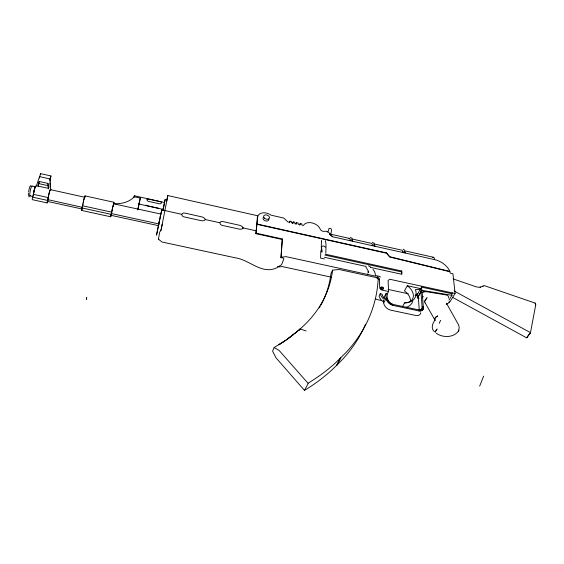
<?xml version="1.0" encoding="UTF-8"?>
<svg xmlns="http://www.w3.org/2000/svg" width="564" height="564" viewBox="0 0 564 564"><rect width="100%" height="100%" fill="white"/><g stroke="black" fill="none" stroke-linecap="round" stroke-linejoin="round"><path stroke-width="0.85" d="M146.985 199.585L147.239 200.41A2.108 1.903 15.2 0 0 148.48 201.369L159.471 203.816A2.002 1.812 16.4 0 0 160.994 203.491L161.494 202.511A1.53 0.888 13.2 0 0 161.318 202.229L161.255 202.18A2.002 0.712 12.8 0 0 159.915 201.623L148.952 199.17A2.108 0.754 12.6 0 0 147.521 199.12L147.021 199.494M82.302 207.312L47.778 199.628L47.411 201.426L47.595 200.995M321.952 249.641L321.889 252.108L321.311 247.652M449.388 302.649L455.106 293.499L452.927 273.73L450.178 273.117L449.846 271.404A16.194 10.66 28.9 0 0 434.597 259.616L332.647 236.781L330.06 234.293A4.004 2.7 23 0 0 324.413 231.31A2.989 2.009 22.7 0 1 320.246 229.21A9.2 6.218 22.2 0 0 312.005 222.893A9.2 6.218 22.2 0 0 303.453 225.431L301.803 225.057L301.86 223.873L300.217 223.506L300.161 224.691L298.102 224.225L298.159 223.041L296.516 222.667L295.888 224.289M325.865 253.173L326.034 244.6L325.428 240.624M296.516 222.667L296.452 223.859L294.803 223.485L294.866 222.301L293.217 221.927L292.603 223.548M48.039 199.973L48.257 197.59L33.396 194.333L32.437 197.118L32.261 199.663L47.122 202.906L47.806 200.819M293.217 221.927L293.153 223.111L291.503 222.745L291.574 221.553L289.917 221.187L289.311 222.808M289.917 221.187L289.854 222.371L287.781 221.906L283.84 218.071L271.009 215.173A8.474 5.76 19.6 0 0 262.521 212.889A8.474 5.76 19.6 0 0 257.699 217.126L255.943 233.686L282.19 239.488L280.992 257.706L282.966 257.959L283.847 258.869L281.57 264.756L278.785 266.377M280.992 257.706L282.381 238.988L256.119 233.172M162.728 210.703L164.519 202.504L134.387 195.778L134.218 196.857M38.056 186.691L39.254 181.474L47.947 183.406L48.948 187.523A1.008 0.677 7.7 0 1 47.82 188.228L37.71 185.993L39.254 181.474M48.553 188.898L47.757 185.598L47.947 183.406M47.122 202.906L48.257 197.59M255.943 233.686L257.508 215.723L167.818 195.56L166.859 199.741M378.282 278.898L377.415 287.577A224.232 158.294 13.7 0 1 345.859 352.683L336.109 362.307A240.821 169.207 12.8 0 1 308.55 382.9L304.468 390.38L275.965 357.787L272.581 351.203L274.132 347.516L284.665 341.051L293.618 334.487M33.255 195.764L33.396 194.333M111.327 214.003L111.383 213.552L158.858 223.943L158.491 225.678L111.016 215.328L112.687 207.094M111.475 214.01L112.377 208.835M39.353 178.041L40.509 173.62L50.936 175.954L49.956 181.171M113.921 203.251L113.97 202.293L85.065 195.898M163.243 208.419L163.066 209.392L139.082 204.069L140.295 198.091L134.133 196.723A25.154 16.885 11.1 0 1 113.702 203.66L112.962 206.184M167.818 195.56L161.142 229.759L159.697 232.142L158.442 239.214L162.044 242.019L235.237 257.797C249.619 259.701 261.936 275.126 277.051 267.688M158.484 225.706L158.858 223.943M111.08 215.335L110.713 216.787L81.625 210.435L82.57 205.775A6.796 0.508 -78.4 0 1 84.311 197.738A6.796 0.508 -78.4 0 1 85.115 196.885M455.106 293.499L389.794 279.265L388.088 280.47L388.575 291.503L387.299 293.879C386.277 298.434 388.666 303.474 393.376 304.497L418.467 309.84C420.434 310.553 423.049 308.853 422.084 306.633L420.709 288.641L407.321 285.729L404.459 290.862A13.409 9.271 28.3 0 1 410.451 301.268M387.299 293.879L386.051 293.611C384.902 298.864 388.088 304.306 393.341 305.476L418.537 310.834C421.012 311.73 424.431 309.685 423.303 306.83L422.161 292.117L420.955 291.856L418.269 296.502L419.292 310.39M420.751 312.717C420.681 315.128 417.804 316.037 415.802 315.466L390.753 310.165C386.537 309.128 382.921 305.159 383.612 300.612M82.365 207.178L82.57 205.775L111.665 212.156L110.713 216.787M49.872 179.803L50.936 175.954M484.116 285.56L535.271 303.143L535.673 305.124A1.854 1.318 9.6 0 1 535.511 305.434M137.729 209.695L140.295 198.091M113.329 206.346L113.526 205.24M535.8 304.44L530.357 333.331A1.918 1.318 10.5 0 1 529.92 333.902A9.87 6.761 10.1 0 0 527.7 336.821A1.903 1.311 10.7 0 1 527.269 337.378L526.564 337.801L452.37 297.242M166.662 201.538L166.895 199.973M82.041 208.067L81.921 208.969L82.076 208.539M163.081 210.175L165.196 199.303L164.392 202.751M158.618 224.557L156.545 235.117L161.755 209.886L181.516 214.264M158.956 222.851L159.295 221.151M162.228 224.211L160.86 230.831M163.553 206.896L163.736 206.015M368.151 272.715L368.066 270.508L365.994 267.223M392.417 305.187L392.614 304.257M321.783 248.146L320.754 251.537L320.592 258.115L324.413 258.954M160.268 216.696L160.507 215.603M160.169 217.055L160.521 215.462M160.874 213.869L161.755 209.886M86.532 298.398C87.286 295.522 85.848 301.444 86.602 298.567M112.673 207.46L113.97 202.293M137.813 209.815L139.322 203.111L139.082 204.069M158.851 223.83L160.881 214.045L113.716 203.83M164.265 203.562L164.519 202.504M133.978 197.421L134.387 195.778M82.09 207.834L82.302 207.221M81.625 210.435L82.041 208.99M458.708 330.532L459.223 327.564L458.617 324.949L446.476 303.256L446.448 304.123L446.61 303.333M256.549 227.264L256.726 226.749M36.3 186.057L39.55 176.617L50.013 178.95L50.746 190.089A5.929 0.677 -78.5 0 0 49.773 190.78A5.929 0.677 -78.5 0 0 48.229 197.781M282.19 239.488L282.381 238.988M449.325 301.599L448.338 303.185L446.18 304.278M299.59 225.121L300.217 223.506M479.661 386.1L483.637 376.125M391.515 304.807L391.867 303.947M436.268 333.183C442.458 337.998 453.999 337.871 458.546 330.906M458.335 331.399L458.92 330.046M299.512 330.377L300.168 328.904A173.197 121.909 13.8 0 0 332.577 270.114L339.295 269.529L377.746 277.897M332.577 270.114L330.899 273.822A172.358 121.838 13.7 0 1 320.937 305.004M439.201 323.355L440.618 320.289M434.351 321.043C432.08 324.103 431.058 328.953 434.336 331.695M449.677 271.679L389.639 256.994L386.418 252.883L257.057 224.014M336.595 365.401L340.318 358.246M304.468 390.38L305.025 390.048A238.452 168.967 12.6 0 0 332.407 369.462L337.075 364.936L340.797 357.78M380.214 293.752A12.577 8.7 27.9 0 0 383.273 298.751A0.909 0.634 27.7 0 0 384.528 299.019A0.909 0.634 27.7 0 0 384.401 298.011A5.95 4.131 27.8 0 1 382.166 294.175L380.214 293.752L379.043 295.98A12.542 8.7 28 0 0 382.089 300.964A0.902 0.634 27.8 0 0 383.245 301.282A0.902 0.634 27.8 0 0 383.386 300.408M383.887 297.651L386.051 293.611M383.703 302.896L386.241 298.194L387.489 298.49L386.241 298.194M401.829 272.659L401.378 273.498L401.737 271.009L325.372 254.195M402.52 306.534L404.585 302.882A17.688 12.119 28.1 0 0 415.407 289.572A10.131 6.831 28.4 0 0 420.709 288.641M422.062 286.3L416.697 295.592L415.019 295.233M419.101 298.264L417.395 297.982L421.83 290.34L421.583 287.125L451.799 293.71L452.307 292.892M448.979 300.097L451.968 295.303L451.799 293.71M390.655 304.356L391.148 303.566M526.564 337.801L530.484 332.647L454.168 291.003M483.017 286.42L483.524 285.849L480.034 287.309L480.69 287.252L476.756 287.013L453.111 278.898M389.83 303.827L390.471 303.129M422.344 297.538L423.352 296.509M337.075 364.936L342.108 359.839A222.04 158.082 13.5 0 0 365.535 324.237M306.097 330.983L300.168 328.904L295.31 333.112M300.168 328.904L288.007 338.76L278.891 344.752L284.665 341.051M296.967 331.731L286.526 339.775M389.068 303.235L389.837 302.642M388.377 302.593L389.266 302.107M29.532 196.766L28.665 196.688M387.771 301.902L388.765 301.536M277.544 266.723L278.179 266.56M387.256 301.183L388.335 300.936M534.876 303.221L535.271 303.143M372.325 242.421L374.214 243.274M350.265 237.465L352.112 238.311M277.382 267.139L282.127 266.553L331.033 277.107M281.182 257.205L285.976 256.641L375.497 276.148L375.476 275.514L380.122 276.522L380.143 277.164M386.841 300.436L387.99 300.323M158.822 239.319L158.442 239.214M386.523 299.688L387.729 299.695M386.326 298.934L387.56 299.075M422.084 306.633L423.303 306.83M421.83 290.34L451.968 295.303M422.464 292.103A5.224 3.306 -8.8 0 1 426.447 291.701L445.962 294.909A5.231 3.278 -9.7 0 1 448.676 298.06M422.224 307.267L423.451 307.472M381.92 300.577L377.147 299.562A2.439 1.706 27.4 0 1 375.293 298.455M388.575 291.503L382.138 290.115A2.467 1.706 27.3 0 1 379.741 287.788L379.417 278.588L377.09 276.501M388.138 289.431L408.301 293.781M29.92 195.884L32.888 196.533M32.437 197.118L47.341 200.382M81.949 207.947L111.115 214.327M47.411 201.426L81.921 208.969M324.991 255.069L401.279 271.848M324.448 257.297L366.17 266.455M370.421 267.392L401.928 274.308L401.737 271.009M205.303 219.544L219.65 222.724M243.07 227.919L256.218 230.831M39.092 183.681L47.757 185.598M84.797 197.273L50.492 189.652A5.471 0.62 -78.5 0 0 48.941 194.15A5.471 0.62 -78.5 0 0 48.18 200.157M31.929 186.021L35.631 186.839M256.951 224.31L386.277 253.166M329.707 233.975L349.419 238.403M351.837 238.946L371.486 243.359A7.593 1.861 -77.1 0 1 372.332 245.671A1.269 0.994 -6.6 0 1 373.939 244.98A1.269 0.994 -6.6 0 1 374.736 246.207A7.593 1.875 -77.1 0 0 374.32 244.198M373.883 243.895L401.66 250.127A7.551 2.101 -77 0 1 402.668 252.468A1.269 0.98 -8.8 0 1 404.289 251.784A1.269 0.98 -8.8 0 1 405.044 252.996A7.543 2.122 -77 0 0 404.522 250.973M404.867 250.846L433.406 257.254M449.846 271.404L389.787 256.712L386.418 252.883M422.253 307.747L423.486 308.092M403.119 249.168L404.423 250.063M422.189 308.198L423.409 308.684M422.041 308.614L423.219 309.227M368.504 265.785L370.541 267.04M274.132 347.516L279.124 350.434L307.986 383.231M421.809 308.987L422.915 309.721M421.498 309.305L422.506 310.137M332.647 236.781L329.637 234.384M376.512 277.629L378.832 279.716M421.118 309.565L422.006 310.482M435.041 320.303L435.063 320.324A5.344 3.236 -9.9 0 1 437.763 315.918L436.677 316.587A5.273 2.771 -21 0 0 434.766 319.668L435.041 320.303L425.284 303.065M373.015 269.282L374.665 271.841L375.427 274.583M420.673 309.763L421.428 310.736M420.173 309.89L420.772 310.905M425.249 303.065L425.51 303.58L425.235 302.931M35.863 186.628L35.722 186.388A5.485 0.719 -78.6 0 0 34.404 189.532A5.485 0.719 -78.6 0 0 33.361 195.454M40.509 173.62L40.594 174.05M325.294 247.215C324.709 245.594 321.769 245.58 321.29 247.286L321.452 240.694L321.473 241.068M419.63 309.946L420.06 310.976M84.847 197.449L84.79 197.231A5.436 0.409 -78.4 0 0 83.895 199.776M419.059 309.932L419.313 310.954M418.375 309.826L418.537 310.834M417.163 294.782L417.395 297.982M49.928 182.863L50.154 186.289M367.714 273.822L367.728 274.457M417.762 293.738A10.06 6.831 28.5 0 1 415.901 294.5M330.589 234.448A23.561 15.87 21.9 0 0 331.406 229.506A1.347 0.902 23.1 0 0 330.13 228.321A1.347 0.902 23.1 0 0 328.826 228.928A12.084 8.115 22.4 0 1 327.585 231.98M33.375 194.524A5.943 0.775 -78.6 0 1 34.749 188.059A5.943 0.775 -78.6 0 1 35.969 186.205M407.321 285.729A13.501 9.271 28.3 0 1 413.306 296.833A13.501 9.271 28.3 0 1 404.585 302.882M320.155 306.421A172.358 121.838 13.7 0 1 319.344 307.824M35.433 186.959A5.027 0.656 -78.6 0 1 35.758 187.058M33.438 195.962A5.027 0.656 -78.6 0 1 33.572 194.101M33.748 192.888A5.027 0.656 -78.6 0 1 35.179 187.403M30.386 195.299A5.034 0.677 -78.6 0 1 30.139 191.422A5.034 0.677 -78.6 0 1 32.063 186.24M82.541 207.122A5.436 0.409 -78.4 0 1 82.633 206.255M82.795 205.127A5.436 0.409 -78.4 0 1 83.021 203.83M83.296 202.441A5.436 0.409 -78.4 0 1 83.592 201.059M352.225 239.235A7.628 1.699 -77.2 0 1 352.563 241.244A1.276 1.008 -4.9 0 0 351.739 240.003A1.276 1.008 -4.9 0 0 350.138 240.694A7.628 1.678 -77.2 0 0 348.933 238.621M383.266 288.296A1.325 0.916 27.3 0 1 382.321 289.304A1.325 0.916 27.3 0 1 380.827 288.105A1.325 0.916 27.3 0 1 382.032 287.309M382.667 287.577A1.325 0.916 27.3 0 1 383.132 288.035M432.743 257.431A7.501 2.362 -76.8 0 1 434.597 259.616M30.329 185.831A5.034 0.684 -78.6 0 1 30.675 185.937M28.531 195.581A5.034 0.684 -78.6 0 1 28.447 192.973M28.623 191.76A5.034 0.684 -78.6 0 1 30.068 186.275M422.669 292.244A5.238 3.313 -8.9 0 1 426.447 291.701M158.738 208.278A1.967 0.712 12.8 0 1 158.505 208.243L147.571 205.811A2.08 0.747 12.5 0 1 146.929 205.599M146.4 205.338A2.08 0.747 12.5 0 1 146.266 205.24L146.147 205.12A2.066 1.213 12.7 0 1 146.055 204.979M268.795 218.973A3.024 2.059 19.6 0 1 265.362 220.862A3.024 2.059 19.6 0 1 263.48 217.267M412.777 301.303A17.569 12.112 28.2 0 1 405.579 307.528M435.211 332.069L435.218 332.083A5.344 0.726 -50 0 1 437.142 329.002L437.156 329.016A5.323 0.381 -53.7 0 0 435.218 332.083M424.431 302.022L424.41 302.121A5.217 0.959 -49.2 0 1 427.04 297.693L424.431 302.022M243.084 228.011L241.822 229.097L239.735 229.217L222.984 225.544C218.726 225.304 219.128 220.172 223.485 221.687L240.165 225.424L242.393 226.693L243.084 228.011M205.31 219.615L203.971 220.686L201.841 220.806L184.83 217.069C180.424 216.78 181.164 211.662 185.493 213.227L202.42 217.02L204.654 218.289L205.31 219.615M368.334 272.215L368.313 271.644L368.334 272.215M381.151 288.267A1.325 0.916 27.3 0 0 383.323 288.733A1.325 0.916 27.3 0 0 382.18 287.027A1.325 0.916 27.3 0 0 381.151 288.267M264.354 218.092A3.031 2.059 19.6 0 0 269.338 218.254A3.031 2.059 19.6 0 0 265.954 214.891A3.031 2.059 19.6 0 0 264.354 218.092"/></g></svg>
